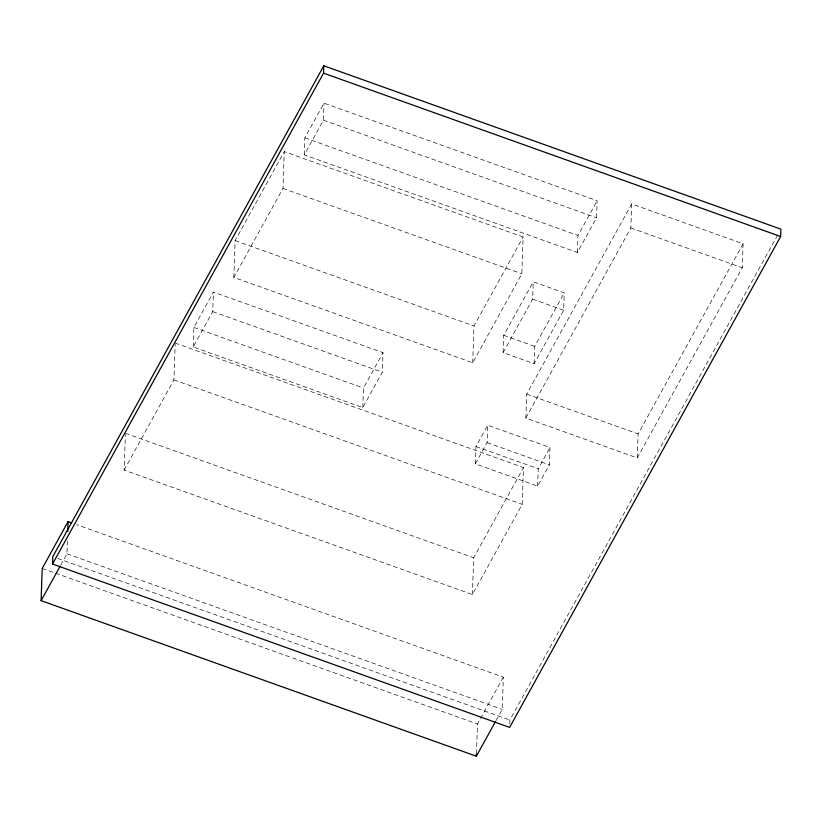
<?xml version="1.0" encoding="UTF-8"?>
<svg xmlns="http://www.w3.org/2000/svg" width="822" height="822" viewBox="0 0 822 822"><rect width="100%" height="100%" fill="white"/><g stroke="black" fill="none" stroke-linecap="round" stroke-linejoin="round"><path stroke-width="0.62" stroke-dasharray="4.11 3.08" d="M60.807 564.961L66.962 553.812L67.394 541.421M175.22 343.062L523.48 467.533L522.196 504.328L472.393 594.532L124.132 470.071L125.376 434.54M124.132 470.071L173.935 379.867L175.178 344.336M193.201 346.976L193.889 327.433L213.422 292.057L383.001 352.659L382.312 372.212L362.779 407.589L193.201 346.976L212.734 311.61L213.422 292.057M233.838 277.404L235.123 240.599L284.258 151.608L523.121 236.972L521.836 273.777L472.701 362.769L233.838 277.404L282.974 188.413L284.258 151.608M304.274 154.875L304.87 137.839L324.012 103.161L597.132 200.774L596.536 217.799L577.383 252.477L304.274 154.875L323.416 120.197L324.012 103.161M362.779 407.589L363.468 388.035L383.001 352.659M472.701 362.769L473.986 325.964L523.121 236.972M475.373 463.885L475.979 446.51L487.723 425.241L549.98 447.487L549.373 464.862L537.629 486.131L475.373 463.885L487.117 442.606L487.723 425.241M472.393 594.532L473.678 557.737L523.48 467.533M476.452 753.733L477.49 724.007L479.945 719.548M503.105 352.648L503.711 335.273L533.252 281.771L564.252 292.848L563.645 310.213L534.105 363.725L503.105 352.648L532.646 299.136L533.252 281.771M496.067 720.524L502.221 709.365L503.341 677.174L76.549 524.631M509.763 723.72L509.887 720.041L779.04 232.523M525.864 418.11L526.697 394.098L631.686 203.938L743.098 243.754L742.256 267.767L637.276 457.926L525.864 418.11L630.844 227.951L631.686 203.938M534.105 363.725L534.711 346.36L564.252 292.848M537.629 486.131L538.235 468.766L549.98 447.487M577.383 252.477L577.979 235.452L597.132 200.774M637.276 457.926L638.108 433.913L743.098 243.754M480.562 718.438L503.341 677.174M630.844 227.951L742.256 267.767M323.416 120.197L596.536 217.799M304.87 137.839L577.979 235.452M282.974 188.413L521.836 273.777M532.646 299.136L563.645 310.213M503.711 335.273L534.711 346.36M235.123 240.599L473.986 325.964M526.697 394.098L638.108 433.913M212.734 311.61L382.312 372.212M193.889 327.433L363.468 388.035M487.117 442.606L549.373 464.862M475.979 446.51L538.235 468.766M173.935 379.867L522.196 504.328M125.417 433.276L473.678 557.737M66.962 553.812L502.221 709.365M57.622 558.405L509.887 720.041M42.22 568.454L54.314 572.77M55.526 573.201L477.49 724.007"/><path stroke-width="1.23" d="M495.45 721.634L476.359 756.209L41.1 600.646L42.22 568.454L68.082 521.61L71.709 522.905M52.526 564.036L52.783 556.679L323.796 65.791L780.9 229.153L780.643 236.51L509.63 727.398L52.526 564.036L323.539 73.148L323.796 65.791M67.743 531.515L68.082 521.61M476.359 756.209L476.452 753.733M41.1 600.646L60.191 566.081M323.539 73.148L780.643 236.51"/></g></svg>
